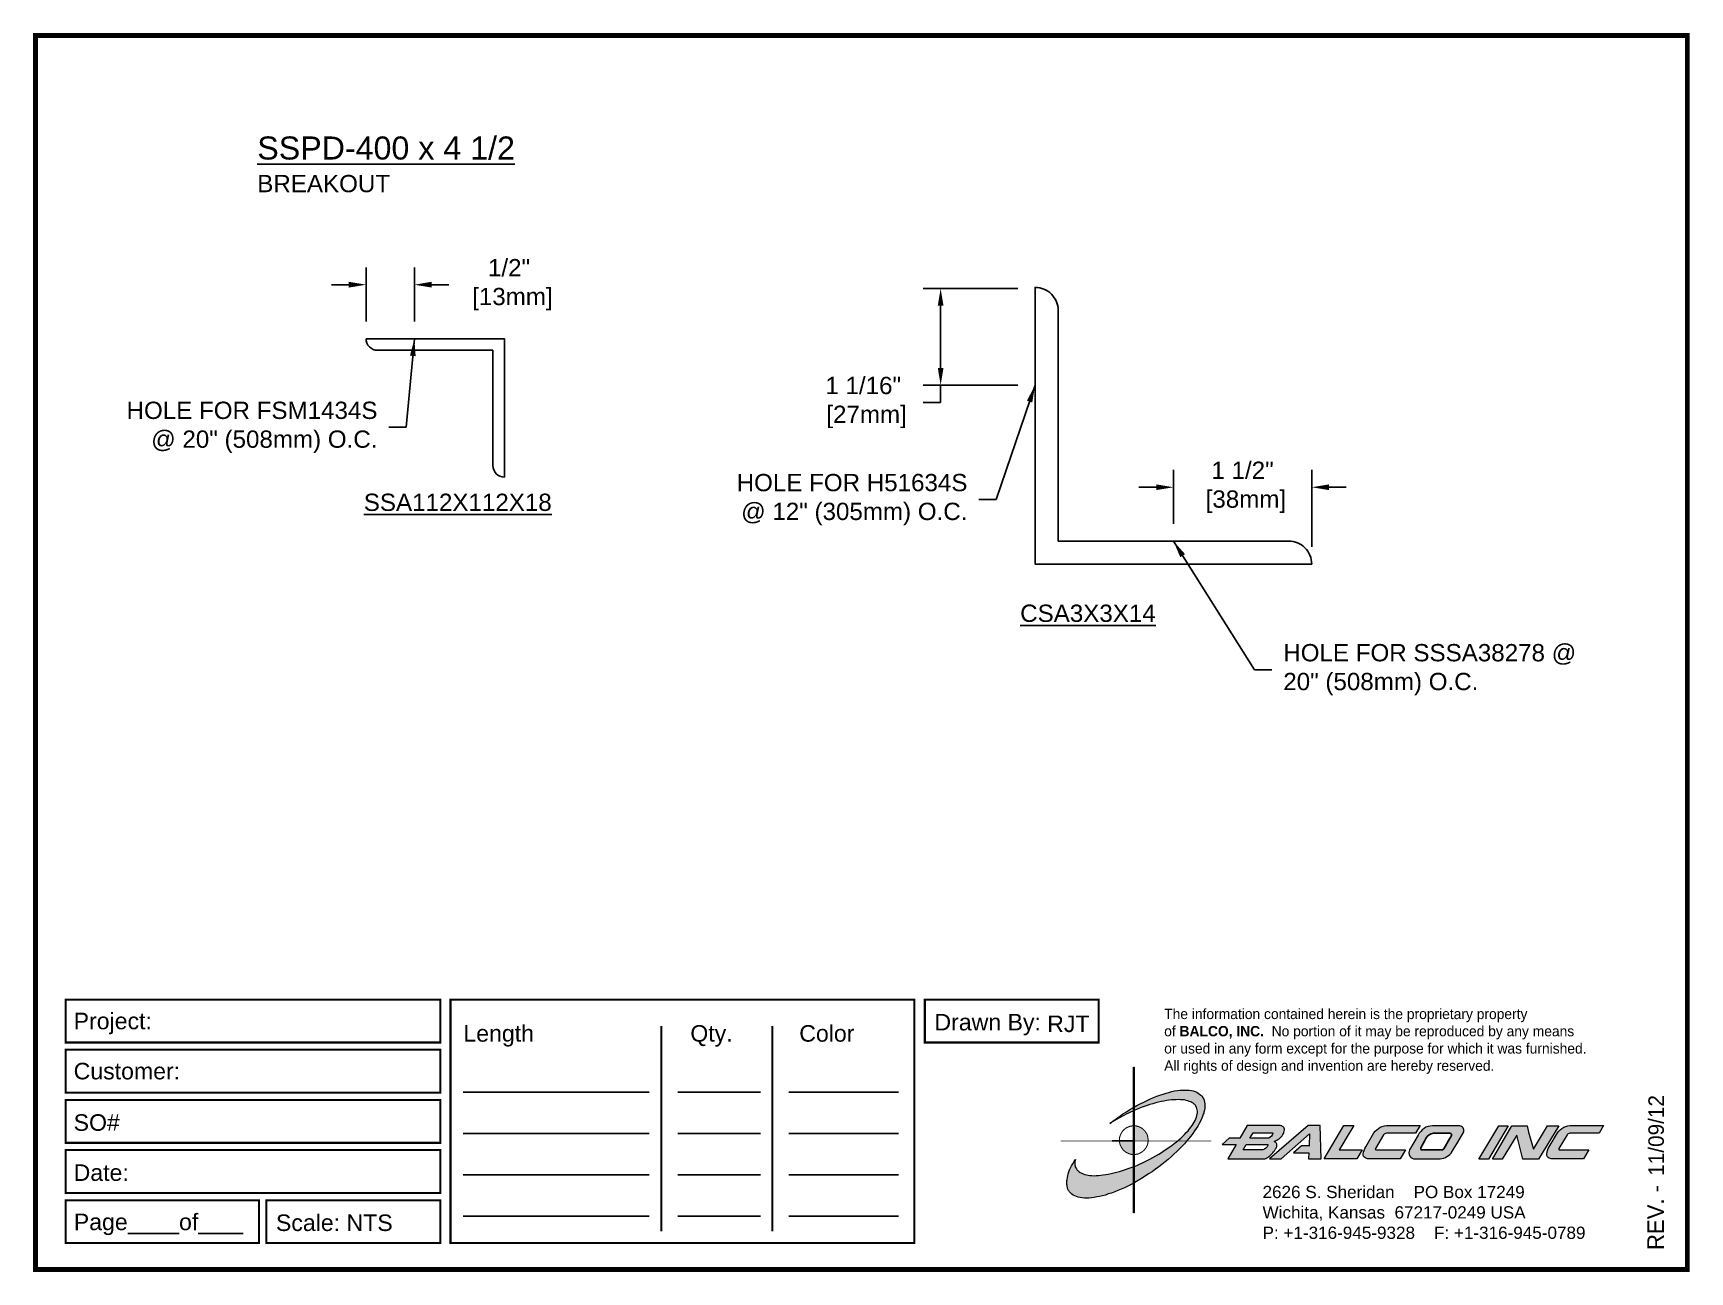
# Paper-space layout 'Breakout' of a CAD drawing. Header units: inches. Extents: x 0 to 10, y 0 to 7.5.
# The model-space entities are those that its viewports show. They can reach past a viewport. Long polylines and large blocks are cut down to what shows.
import ezdxf

# ---------------------------------------------------------------- set-up
doc = ezdxf.new("R2010")
doc.units = ezdxf.units.IN
doc.header["$MEASUREMENT"] = 0
for name, color, linetype in [('Border', 7, 'Continuous'), ('Dimensions', 3, 'Continuous'), ('Metals', 7, 'Continuous'), ('Text', 2, 'Continuous')]:
    doc.layers.add(name, color=color, linetype=linetype)
doc.styles.add('ARIAL', font='arial.ttf')
doc.styles.add('Copyright', font='ERASDEMI.TTF')
doc.dimstyles.new('Arial', dxfattribs={"dimtxt": 0.1875, "dimasz": 0.1875, "dimexe": 0.1875, "dimexo": 0.1875, "dimgap": 0.1875, "dimtad": 0, "dimtih": 1, "dimtoh": 1, "dimdec": 4, "dimzin": 0, "dimdsep": 46, "dimlunit": 4, "dimtxsty": 'ARIAL', "dimcen": 0.1875, "dimadec": 0, "dimazin": 0, "dimtfac": 1, "dimtdec": 4, "dimtofl": 0, "dimtmove": 0, "dimatfit": 3, "dimfxl": 0, "dimfrac": 2, "dimtolj": 1, "dimtzin": 0, "dimarcsym": 0})

# ---------------------------------------------------------------- blocks, each defined once
blk = doc.blocks.new('ACADlogo')
h = blk.add_hatch(color=256)
h.paths.add_polyline_path([(-3.346, 1.223), (-3.351, 1.223), (-3.351, 0.979), (-3.346, 0.982)])
h.paths.add_polyline_path([(-3.346, 0.961), (-3.351, 0.959), (-3.351, 0.868), (-3.346, 0.868)])
h.paths.add_polyline_path([(-3.346, 0.777), (-3.351, 0.777), (-3.351, 0.699), (-3.351, 0.695), (-3.35, 0.695), (-3.346, 0.695)])
h.paths.add_polyline_path([(-3.346, 0.864), (-3.346, 0.868), (-3.35, 0.868), (-3.351, 0.868), (-3.351, 0.777), (-3.346, 0.777), (-3.346, 0.778), (-3.348, 0.778)])
h.paths.add_polyline_path([(-3.346, 0.524), (-3.351, 0.521), (-3.351, 0.342), (-3.346, 0.342)])
h.paths.add_polyline_path([(-3.346, 0.695), (-3.351, 0.695), (-3.351, 0.621), (-3.346, 0.623)])
h.paths.add_polyline_path([(-3.346, 0.623), (-3.351, 0.621), (-3.351, 0.521), (-3.346, 0.524)])
h.paths.add_polyline_path([(-3.346, 0.982), (-3.351, 0.979), (-3.351, 0.959), (-3.346, 0.961)])
h = blk.add_hatch(color=175)
h.paths.add_polyline_path([(-3.518, 0.573), (-3.534, 0.571), (-3.548, 0.569), (-3.562, 0.567), (-3.576, 0.567), (-3.589, 0.566), (-3.602, 0.567), (-3.614, 0.568), (-3.625, 0.569), (-3.636, 0.572), (-3.646, 0.574), (-3.656, 0.577), (-3.664, 0.581), (-3.673, 0.585), (-3.682, 0.592), (-3.688, 0.598), (-3.694, 0.603), (-3.699, 0.614), (-3.703, 0.622), (-3.705, 0.631), (-3.706, 0.64), (-3.705, 0.648), (-3.705, 0.653), (-3.703, 0.659), (-3.702, 0.665), (-3.71, 0.652), (-3.717, 0.639), (-3.725, 0.626), (-3.731, 0.613), (-3.737, 0.601), (-3.741, 0.589), (-3.746, 0.577), (-3.749, 0.566), (-3.751, 0.555), (-3.753, 0.544), (-3.754, 0.538), (-3.754, 0.533), (-3.755, 0.523), (-3.754, 0.513), (-3.753, 0.508), (-3.752, 0.503), (-3.75, 0.494), (-3.748, 0.486), (-3.743, 0.477), (-3.74, 0.473), (-3.738, 0.469), (-3.734, 0.465), (-3.73, 0.461), (-3.723, 0.455), (-3.715, 0.449), (-3.706, 0.445), (-3.695, 0.44), (-3.685, 0.437), (-3.674, 0.434), (-3.661, 0.432), (-3.648, 0.431), (-3.634, 0.431), (-3.62, 0.431), (-3.604, 0.433), (-3.588, 0.435), (-3.572, 0.438), (-3.556, 0.441), (-3.538, 0.445), (-3.52, 0.449), (-3.503, 0.456), (-3.483, 0.461), (-3.464, 0.469), (-3.445, 0.477), (-3.426, 0.485), (-3.406, 0.494), (-3.385, 0.503), (-3.364, 0.514), (-3.351, 0.521), (-3.351, 0.621), (-3.364, 0.616), (-3.382, 0.609), (-3.4, 0.603), (-3.418, 0.598), (-3.436, 0.592), (-3.453, 0.587), (-3.47, 0.583), (-3.486, 0.579), (-3.503, 0.576)])
h.paths.add_polyline_path([(-3.215, 0.687), (-3.251, 0.667), (-3.289, 0.649), (-3.327, 0.631), (-3.346, 0.623), (-3.346, 0.524), (-3.343, 0.525), (-3.323, 0.537), (-3.302, 0.549), (-3.28, 0.563), (-3.259, 0.577), (-3.238, 0.59), (-3.218, 0.605), (-3.198, 0.62), (-3.179, 0.635), (-3.16, 0.65), (-3.141, 0.665), (-3.123, 0.681), (-3.106, 0.696), (-3.089, 0.712), (-3.074, 0.727), (-3.058, 0.743), (-3.043, 0.759), (-3.028, 0.777), (-3.085, 0.777), (-3.091, 0.772), (-3.105, 0.761), (-3.118, 0.75), (-3.134, 0.739), (-3.149, 0.729), (-3.165, 0.718), (-3.182, 0.707), (-3.198, 0.697)])
h.paths.add_polyline_path([(-2.921, 1.009), (-2.922, 1.015), (-2.924, 1.02), (-2.926, 1.029), (-2.931, 1.038), (-2.934, 1.043), (-2.936, 1.047), (-2.94, 1.05), (-2.943, 1.054), (-2.951, 1.06), (-2.959, 1.066), (-2.968, 1.071), (-2.978, 1.075), (-2.989, 1.079), (-3, 1.081), (-3.013, 1.083), (-3.026, 1.084), (-3.04, 1.084), (-3.054, 1.084), (-3.07, 1.083), (-3.085, 1.081), (-3.102, 1.079), (-3.118, 1.075), (-3.136, 1.07), (-3.153, 1.066), (-3.171, 1.06), (-3.191, 1.054), (-3.21, 1.047), (-3.229, 1.039), (-3.248, 1.031), (-3.268, 1.022), (-3.289, 1.012), (-3.31, 1.002), (-3.33, 0.991), (-3.346, 0.982), (-3.346, 0.961), (-3.323, 0.971), (-3.305, 0.978), (-3.287, 0.984), (-3.268, 0.991), (-3.251, 0.996), (-3.234, 1.002), (-3.216, 1.007), (-3.199, 1.011), (-3.182, 1.015), (-3.167, 1.018), (-3.15, 1.021), (-3.136, 1.023), (-3.121, 1.025), (-3.107, 1.026), (-3.093, 1.026), (-3.079, 1.027), (-3.067, 1.026), (-3.054, 1.026), (-3.043, 1.025), (-3.032, 1.022), (-3.022, 1.02), (-3.013, 1.016), (-3, 1.011), (-2.989, 1.005), (-2.983, 0.999), (-2.978, 0.994), (-2.973, 0.987), (-2.969, 0.981), (-2.967, 0.973), (-2.965, 0.965), (-2.964, 0.957), (-2.964, 0.949), (-2.964, 0.944), (-2.965, 0.94), (-2.967, 0.93), (-2.969, 0.921), (-2.973, 0.911), (-2.978, 0.901), (-2.983, 0.891), (-2.989, 0.881), (-2.996, 0.871), (-3.004, 0.86), (-3.012, 0.849), (-3.021, 0.838), (-3.032, 0.827), (-3.042, 0.816), (-3.053, 0.805), (-3.065, 0.794), (-3.077, 0.783), (-3.085, 0.777), (-3.028, 0.777), (-3.016, 0.791), (-3.004, 0.806), (-2.992, 0.822), (-2.981, 0.837), (-2.971, 0.852), (-2.962, 0.866), (-2.954, 0.882), (-2.946, 0.896), (-2.939, 0.91), (-2.934, 0.924), (-2.929, 0.938), (-2.926, 0.944), (-2.925, 0.951), (-2.922, 0.963), (-2.92, 0.975), (-2.92, 0.982), (-2.919, 0.987), (-2.92, 0.999), (-2.92, 1.005)])
h.paths.add_polyline_path([(-3.372, 0.966), (-3.393, 0.953), (-3.415, 0.94), (-3.435, 0.925), (-3.455, 0.911), (-3.475, 0.897), (-3.494, 0.882), (-3.468, 0.898), (-3.439, 0.915), (-3.41, 0.93), (-3.396, 0.938), (-3.38, 0.945), (-3.351, 0.959), (-3.351, 0.979)])
h = blk.add_hatch(color=256)
h.paths.add_polyline_path([(-3.268, 0.814), (-3.27, 0.819), (-3.273, 0.824), (-3.276, 0.828), (-3.279, 0.833), (-3.282, 0.837), (-3.286, 0.841), (-3.29, 0.845), (-3.294, 0.849), (-3.298, 0.852), (-3.303, 0.855), (-3.308, 0.858), (-3.313, 0.86), (-3.318, 0.863), (-3.323, 0.864), (-3.328, 0.866), (-3.334, 0.867), (-3.339, 0.868), (-3.345, 0.868), (-3.346, 0.868), (-3.346, 0.777), (-3.335, 0.777), (-3.262, 0.777), (-3.262, 0.781), (-3.262, 0.787), (-3.263, 0.792), (-3.264, 0.798), (-3.265, 0.803), (-3.266, 0.808)])
h.paths.add_polyline_path([(-3.351, 0.777), (-3.436, 0.777), (-3.435, 0.773), (-3.435, 0.768), (-3.434, 0.762), (-3.432, 0.757), (-3.431, 0.752), (-3.428, 0.747), (-3.426, 0.742), (-3.423, 0.737), (-3.42, 0.732), (-3.417, 0.728), (-3.414, 0.723), (-3.41, 0.719), (-3.406, 0.716), (-3.401, 0.712), (-3.397, 0.709), (-3.392, 0.706), (-3.387, 0.704), (-3.382, 0.701), (-3.377, 0.699), (-3.372, 0.698), (-3.367, 0.696), (-3.361, 0.695), (-3.356, 0.695), (-3.351, 0.695)])
h.paths.add_polyline_path([(-3.346, 0.868), (-3.35, 0.868), (-3.351, 0.868), (-3.351, 0.777), (-3.346, 0.777)])
h = blk.add_hatch(color=256)
h.paths.add_polyline_path([(-2.438, 0.844, 0.412988), (-2.461, 0.869), (-2.663, 0.869), (-2.707, 0.794), (-2.771, 0.794), (-2.815, 0.755), (-2.73, 0.755), (-2.781, 0.668), (-2.563, 0.668, 0.107996), (-2.538, 0.677, 0.108939), (-2.494, 0.724, 0.080345), (-2.483, 0.745, 0.419497), (-2.499, 0.773, 0.149928), (-2.447, 0.815, 0.134283)])
h.paths.add_polyline_path([(-2.507, 0.821, -0.209012), (-2.532, 0.794), (-2.538, 0.794), (-2.646, 0.794), (-2.627, 0.825), (-2.51, 0.825, -0.56619)], flags=16)
h.paths.add_polyline_path([(-2.538, 0.75, -0.241309), (-2.569, 0.722), (-2.688, 0.722), (-2.669, 0.755), (-2.541, 0.755, -0.56619)], flags=16)
for points in [[(-2.285, 0.819), (-2.287, 0.748), (-2.335, 0.748), (-2.383, 0.705), (-2.29, 0.705), (-2.292, 0.668), (-2.215, 0.668), (-2.221, 0.869), (-2.295, 0.869), (-2.527, 0.668), (-2.458, 0.668)], [(-2.018, 0.869), (-2.079, 0.869), (-2.198, 0.668), (-2, 0.668), (-1.968, 0.722), (-2.107, 0.722), (-2.085, 0.759), (-2.064, 0.794)], [(-1.617, 0.869), (-1.807, 0.869, 0.270182), (-1.896, 0.825), (-1.946, 0.742, 0.109019), (-1.961, 0.695, 0.340665), (-1.945, 0.672, 0.129907), (-1.923, 0.668), (-1.738, 0.668), (-1.706, 0.722), (-1.878, 0.722), (-1.882, 0.722, -0.601242), (-1.887, 0.731), (-1.838, 0.813, -0.253048), (-1.821, 0.823), (-1.645, 0.823)], [(-1.083, 0.867), (-1.14, 0.867), (-1.261, 0.667), (-1.26, 0.667), (-1.202, 0.667)], [(-0.96, 0.83), (-0.969, 0.867), (-1.061, 0.867), (-1.179, 0.667), (-1.12, 0.667), (-1.031, 0.812), (-0.995, 0.667), (-0.9, 0.667), (-0.778, 0.867), (-0.846, 0.867), (-0.931, 0.727), (-0.951, 0.795)], [(-0.507, 0.869), (-0.697, 0.869, 0.270182), (-0.786, 0.825), (-0.836, 0.742, 0.109019), (-0.85, 0.695, 0.340665), (-0.835, 0.672, 0.129907), (-0.812, 0.668), (-0.628, 0.668), (-0.595, 0.722), (-0.768, 0.722), (-0.772, 0.722, -0.601242), (-0.777, 0.731), (-0.728, 0.813, -0.253048), (-0.71, 0.823), (-0.534, 0.823)], [(-3.346, 0.623), (-3.351, 0.621), (-3.351, 0.521), (-3.346, 0.524)]]:
    blk.add_hatch(color=256).paths.add_polyline_path(points)
h = blk.add_hatch(color=256)
h.paths.add_polyline_path([(-1.377, 0.868), (-1.383, 0.868), (-1.383, 0.868), (-1.44, 0.868), (-1.492, 0.868), (-1.541, 0.868, 0.297712), (-1.628, 0.811), (-1.68, 0.723, 0.585116), (-1.646, 0.668), (-1.506, 0.668, 0.210586), (-1.429, 0.703), (-1.415, 0.726), (-1.389, 0.769), (-1.352, 0.831, 0.4352)])
h.paths.add_polyline_path([(-1.437, 0.823, -0.603783), (-1.428, 0.805), (-1.431, 0.801), (-1.434, 0.796), (-1.438, 0.789), (-1.474, 0.728, -0.229001), (-1.489, 0.722), (-1.494, 0.722), (-1.501, 0.722), (-1.597, 0.722), (-1.604, 0.722, -0.492401), (-1.613, 0.734), (-1.601, 0.757), (-1.591, 0.775), (-1.582, 0.791, -0.238368), (-1.535, 0.823)], flags=16)
for q in [(-3.48, 0.777), (-3.351, 0.642)]:
    blk.add_line((-3.351, 0.777), q)
at = {"color": 7, "lineweight": 0}
for points in [[(-3.351, 1.223), (-3.346, 1.223), (-3.346, 0.342), (-3.351, 0.342), (-3.351, 1.223)], [(-2.292, 0.668), (-2.215, 0.668), (-2.221, 0.869), (-2.295, 0.869), (-2.527, 0.668), (-2.458, 0.668), (-2.285, 0.819), (-2.287, 0.748), (-2.286, 0.748), (-2.335, 0.748), (-2.383, 0.705), (-2.29, 0.705), (-2.292, 0.668), (-2.292, 0.668)], [(-2.198, 0.668), (-2.079, 0.869), (-2.018, 0.869), (-2.064, 0.794), (-2.085, 0.759), (-2.107, 0.722), (-1.968, 0.722), (-2, 0.668), (-2.198, 0.668), (-2.198, 0.668)], [(-1.383, 0.868), (-1.383, 0.868)], [(-1.261, 0.667), (-1.14, 0.867), (-1.083, 0.867), (-1.202, 0.667), (-1.26, 0.667), (-1.261, 0.667), (-1.261, 0.667)], [(-0.9, 0.667), (-0.995, 0.667), (-1.031, 0.812), (-1.12, 0.667), (-1.179, 0.667), (-1.061, 0.867), (-0.969, 0.867), (-0.96, 0.83), (-0.951, 0.795), (-0.931, 0.727), (-0.846, 0.867), (-0.778, 0.867), (-0.9, 0.667), (-0.9, 0.667)]]:
    blk.add_lwpolyline(points, dxfattribs=at)
at = {"color": 175, "lineweight": 0}
blk.add_lwpolyline([(-2.926, 1.029), (-2.924, 1.02), (-2.922, 1.015), (-2.921, 1.009), (-2.92, 1.005), (-2.92, 0.999), (-2.919, 0.987), (-2.92, 0.982), (-2.92, 0.975), (-2.922, 0.963), (-2.925, 0.951), (-2.926, 0.944), (-2.929, 0.938), (-2.934, 0.924), (-2.939, 0.91), (-2.946, 0.896), (-2.954, 0.882), (-2.962, 0.866), (-2.971, 0.852), (-2.981, 0.837), (-2.992, 0.822), (-3.004, 0.806), (-3.016, 0.791), (-3.03, 0.775), (-3.043, 0.759), (-3.058, 0.743), (-3.074, 0.727), (-3.089, 0.712), (-3.106, 0.696), (-3.123, 0.681), (-3.141, 0.665), (-3.16, 0.65), (-3.179, 0.635), (-3.198, 0.62), (-3.218, 0.605), (-3.238, 0.59), (-3.259, 0.577), (-3.28, 0.563), (-3.302, 0.549), (-3.323, 0.537), (-3.343, 0.525), (-3.364, 0.514), (-3.385, 0.503), (-3.406, 0.494), (-3.426, 0.485), (-3.445, 0.477), (-3.464, 0.469), (-3.483, 0.461), (-3.503, 0.456), (-3.52, 0.449), (-3.538, 0.445), (-3.556, 0.441), (-3.572, 0.438), (-3.588, 0.435), (-3.604, 0.433), (-3.62, 0.431), (-3.634, 0.431), (-3.648, 0.431), (-3.661, 0.432), (-3.674, 0.434), (-3.685, 0.437), (-3.695, 0.44), (-3.706, 0.445), (-3.715, 0.449), (-3.723, 0.455), (-3.73, 0.461), (-3.734, 0.465), (-3.738, 0.469), (-3.74, 0.473), (-3.743, 0.477), (-3.748, 0.486), (-3.75, 0.494), (-3.752, 0.503), (-3.753, 0.508), (-3.754, 0.513), (-3.755, 0.523), (-3.754, 0.533), (-3.754, 0.538), (-3.753, 0.544), (-3.751, 0.555), (-3.749, 0.566), (-3.746, 0.577), (-3.741, 0.589), (-3.737, 0.601), (-3.731, 0.613), (-3.725, 0.626), (-3.717, 0.639), (-3.71, 0.652), (-3.702, 0.665), (-3.703, 0.659), (-3.705, 0.653), (-3.705, 0.648), (-3.706, 0.642), (-3.706, 0.637), (-3.705, 0.631), (-3.704, 0.626), (-3.703, 0.621), (-3.699, 0.614), (-3.695, 0.607), (-3.691, 0.6), (-3.688, 0.598), (-3.685, 0.595), (-3.679, 0.589), (-3.673, 0.585), (-3.664, 0.581), (-3.656, 0.577), (-3.646, 0.574), (-3.636, 0.572), (-3.625, 0.569), (-3.614, 0.568), (-3.602, 0.567), (-3.589, 0.566), (-3.576, 0.567), (-3.562, 0.567), (-3.548, 0.569), (-3.534, 0.571), (-3.518, 0.573), (-3.503, 0.576), (-3.486, 0.579), (-3.47, 0.583), (-3.453, 0.587), (-3.436, 0.592), (-3.418, 0.598), (-3.4, 0.603), (-3.382, 0.609), (-3.364, 0.616), (-3.345, 0.623), (-3.327, 0.631), (-3.289, 0.649), (-3.251, 0.667), (-3.215, 0.687), (-3.198, 0.697), (-3.182, 0.707), (-3.165, 0.718), (-3.149, 0.729), (-3.134, 0.739), (-3.118, 0.75), (-3.105, 0.761), (-3.091, 0.772), (-3.077, 0.783), (-3.065, 0.794), (-3.053, 0.805), (-3.042, 0.816), (-3.032, 0.827), (-3.021, 0.838), (-3.012, 0.849), (-3.004, 0.86), (-2.996, 0.871), (-2.989, 0.881), (-2.983, 0.891), (-2.978, 0.901), (-2.973, 0.911), (-2.969, 0.921), (-2.967, 0.93), (-2.965, 0.94), (-2.964, 0.944), (-2.964, 0.949), (-2.964, 0.957), (-2.965, 0.965), (-2.967, 0.973), (-2.969, 0.981), (-2.973, 0.987), (-2.978, 0.994), (-2.98, 0.996), (-2.983, 0.999), (-2.989, 1.005), (-2.997, 1.009), (-3.004, 1.013), (-3.013, 1.016), (-3.022, 1.02), (-3.032, 1.022), (-3.043, 1.025), (-3.054, 1.026), (-3.067, 1.026), (-3.079, 1.027), (-3.093, 1.026), (-3.107, 1.026), (-3.121, 1.025), (-3.136, 1.023), (-3.15, 1.021), (-3.167, 1.018), (-3.182, 1.015), (-3.199, 1.011), (-3.216, 1.007), (-3.234, 1.002), (-3.251, 0.996), (-3.268, 0.991), (-3.287, 0.984), (-3.305, 0.978), (-3.323, 0.971), (-3.342, 0.962), (-3.38, 0.945), (-3.396, 0.938), (-3.41, 0.93), (-3.439, 0.915), (-3.468, 0.898), (-3.494, 0.882), (-3.475, 0.897), (-3.455, 0.911), (-3.435, 0.925), (-3.415, 0.94), (-3.393, 0.953), (-3.372, 0.966), (-3.351, 0.979), (-3.33, 0.991), (-3.31, 1.002), (-3.289, 1.012), (-3.268, 1.022), (-3.248, 1.031), (-3.229, 1.039), (-3.21, 1.047), (-3.191, 1.054), (-3.171, 1.06), (-3.153, 1.066), (-3.136, 1.07), (-3.118, 1.075), (-3.102, 1.079), (-3.085, 1.081), (-3.07, 1.083), (-3.054, 1.084), (-3.04, 1.084), (-3.026, 1.084), (-3.013, 1.083), (-3, 1.081), (-2.989, 1.079), (-2.978, 1.075), (-2.968, 1.071), (-2.959, 1.066), (-2.951, 1.06), (-2.943, 1.054), (-2.94, 1.05), (-2.936, 1.047), (-2.934, 1.043), (-2.931, 1.038), (-2.926, 1.029), (-2.926, 1.029)], dxfattribs=at)
at = {"color": 7, "lineweight": 0, "const_width": 0.0064}
blk.add_lwpolyline([(-3.262, 0.781), (-3.262, 0.787), (-3.263, 0.792), (-3.264, 0.798), (-3.265, 0.803), (-3.266, 0.808), (-3.268, 0.814), (-3.27, 0.819), (-3.273, 0.824), (-3.276, 0.828), (-3.279, 0.833), (-3.282, 0.837), (-3.286, 0.841), (-3.29, 0.845), (-3.294, 0.849), (-3.298, 0.852), (-3.303, 0.855), (-3.308, 0.858), (-3.313, 0.86), (-3.318, 0.863), (-3.323, 0.864), (-3.328, 0.866), (-3.334, 0.867), (-3.339, 0.868), (-3.345, 0.868), (-3.35, 0.868), (-3.356, 0.868), (-3.361, 0.867), (-3.367, 0.866), (-3.372, 0.865), (-3.377, 0.863), (-3.382, 0.862), (-3.387, 0.859), (-3.392, 0.857), (-3.397, 0.854), (-3.401, 0.851), (-3.406, 0.847), (-3.41, 0.843), (-3.414, 0.839), (-3.417, 0.835), (-3.42, 0.831), (-3.423, 0.826), (-3.426, 0.821), (-3.428, 0.816), (-3.431, 0.811), (-3.432, 0.806), (-3.434, 0.801), (-3.435, 0.795), (-3.435, 0.79), (-3.436, 0.784), (-3.436, 0.779), (-3.435, 0.773), (-3.435, 0.768), (-3.434, 0.762), (-3.432, 0.757), (-3.431, 0.752), (-3.428, 0.747), (-3.426, 0.742), (-3.423, 0.737), (-3.42, 0.732), (-3.417, 0.728), (-3.414, 0.723), (-3.41, 0.719), (-3.406, 0.716), (-3.401, 0.712), (-3.397, 0.709), (-3.392, 0.706), (-3.387, 0.704), (-3.382, 0.701), (-3.377, 0.699), (-3.372, 0.698), (-3.367, 0.696), (-3.361, 0.695), (-3.356, 0.695), (-3.35, 0.695), (-3.345, 0.695), (-3.339, 0.695), (-3.334, 0.696), (-3.328, 0.697), (-3.323, 0.698), (-3.318, 0.7), (-3.313, 0.702), (-3.308, 0.705), (-3.303, 0.708), (-3.298, 0.711), (-3.294, 0.714), (-3.29, 0.718), (-3.286, 0.721), (-3.282, 0.726), (-3.279, 0.73), (-3.276, 0.734), (-3.273, 0.739), (-3.27, 0.744), (-3.268, 0.749), (-3.266, 0.754), (-3.265, 0.76), (-3.264, 0.765), (-3.263, 0.77), (-3.262, 0.776), (-3.262, 0.781)], dxfattribs=at)
at = {"color": 7, "lineweight": 0}
for points in [[(-2.447, 0.815, 0.130368), (-2.438, 0.843, 0.448367), (-2.463, 0.869), (-2.663, 0.869), (-2.707, 0.794), (-2.771, 0.794), (-2.815, 0.755), (-2.73, 0.755), (-2.781, 0.668), (-2.563, 0.668, 0.107996), (-2.538, 0.677, 0.108939), (-2.494, 0.724, 0.077395), (-2.484, 0.744, 0.430878), (-2.499, 0.773, 0.149928)], [(-2.507, 0.821, -0.209012), (-2.532, 0.794), (-2.538, 0.794), (-2.646, 0.794), (-2.627, 0.825), (-2.512, 0.825), (-2.509, 0.825, -0.531288)], [(-1.838, 0.813), (-1.887, 0.731, 0.587385), (-1.882, 0.722), (-1.878, 0.722), (-1.706, 0.722), (-1.738, 0.668), (-1.923, 0.668, -0.129907), (-1.945, 0.672, -0.349839), (-1.961, 0.696, -0.107341), (-1.946, 0.742), (-1.896, 0.825, -0.270182), (-1.807, 0.869), (-1.617, 0.869), (-1.645, 0.823), (-1.821, 0.823, 0.252436)], [(-1.68, 0.723, 0.585116), (-1.646, 0.668), (-1.506, 0.668, 0.210586), (-1.429, 0.703), (-1.415, 0.726), (-1.389, 0.769), (-1.352, 0.831, 0.4352), (-1.377, 0.868), (-1.383, 0.868), (-1.383, 0.868), (-1.44, 0.868), (-1.492, 0.868), (-1.541, 0.868, 0.297712), (-1.628, 0.811)], [(-0.728, 0.813), (-0.777, 0.731, 0.587385), (-0.772, 0.722), (-0.768, 0.722), (-0.595, 0.722), (-0.628, 0.668), (-0.812, 0.668, -0.129907), (-0.835, 0.672, -0.349839), (-0.85, 0.696, -0.107341), (-0.836, 0.742), (-0.786, 0.825, -0.270182), (-0.697, 0.869), (-0.507, 0.869), (-0.534, 0.823), (-0.71, 0.823, 0.252436)], [(-2.569, 0.722), (-2.688, 0.722), (-2.669, 0.755), (-2.543, 0.755), (-2.54, 0.755, -0.531288), (-2.538, 0.75, -0.241309)]]:
    blk.add_lwpolyline(points, format="xyb", close=True, dxfattribs=at)
blk.add_lwpolyline([(-1.437, 0.823), (-1.535, 0.823, 0.238368), (-1.582, 0.791), (-1.591, 0.775), (-1.601, 0.757), (-1.613, 0.734, 0.490298), (-1.604, 0.722), (-1.597, 0.722), (-1.501, 0.722), (-1.494, 0.722), (-1.489, 0.722, 0.229001), (-1.474, 0.728), (-1.438, 0.789), (-1.434, 0.796), (-1.431, 0.801), (-1.428, 0.805, 0.603783)], format="xyb", close=True)
blk.add_lwpolyline([(-2.879, 0.777, 0.00455, 0.00455, 0), (-3.791, 0.777, 0.00183, 0.00183, 0), (-3.791, 0.777, 0.00183, 0.00183, 0)], format="xyseb", dxfattribs=at)
blk = doc.blocks.new('Quantity Data')
at = {"layer": 'Border', "color": 253}
for p, q in [((2.755, 1.254), (3.881, 1.254)), ((4.054, 1.254), (4.553, 1.254)), ((4.725, 1.254), (5.389, 1.254)), ((2.755, 1.004), (3.881, 1.004)), ((4.054, 1.004), (4.553, 1.004)), ((4.725, 1.004), (5.389, 1.004)), ((2.755, 0.754), (3.881, 0.754)), ((4.054, 0.754), (4.553, 0.754)), ((4.725, 0.754), (5.389, 0.754)), ((2.755, 0.504), (3.881, 0.504)), ((4.054, 0.504), (4.553, 0.504)), ((4.725, 0.504), (5.389, 0.504))]:
    blk.add_line(p, q, dxfattribs=at)
at = {"layer": 'Border', "const_width": 0.0125}
blk.add_lwpolyline([(5.485, 0.341), (2.678, 0.341), (2.678, 1.813), (5.485, 1.813)], close=True, dxfattribs=at)
for points in [[(3.953, 1.653), (3.953, 0.412)], [(4.625, 1.653), (4.625, 0.412)]]:
    blk.add_lwpolyline(points, dxfattribs=at)
at = {"layer": 'Border', "style": 'ARIAL'}
for s, p in [('Length', (2.756, 1.559)), ('Qty.', (4.129, 1.559)), ('Color', (4.788, 1.559))]:
    blk.add_text(s, height=0.1, dxfattribs=at).set_placement(p)
blk = doc.blocks.new('Drawn By')
at = {"layer": 'Border', "const_width": 0.0125}
blk.add_lwpolyline([(5.38, 1.813), (6.432, 1.813), (6.432, 1.554), (5.38, 1.554)], close=True, dxfattribs=at)
at = {"layer": 'Border', "style": 'ARIAL'}
blk.add_text('Drawn By: ', height=0.1, dxfattribs=at).set_placement((5.438, 1.627))
blk.add_attdef('XXX', (6.12, 1.617), '', height=0.1, dxfattribs=at)
blk = doc.blocks.new('Project Info')
at = {"layer": 'Border', "const_width": 0.0125}
for points in [[(0.182, 1.813), (2.448, 1.813), (2.448, 1.554), (0.182, 1.554)], [(0.182, 1.51), (2.448, 1.51), (2.448, 1.251), (0.182, 1.251)], [(0.182, 1.207), (2.448, 1.207), (2.448, 0.947), (0.182, 0.947)], [(0.182, 0.904), (2.448, 0.904), (2.448, 0.644), (0.182, 0.644)], [(0.182, 0.6), (1.352, 0.6), (1.352, 0.341), (0.182, 0.341)], [(1.396, 0.6), (2.448, 0.6), (2.448, 0.341), (1.396, 0.341)]]:
    blk.add_lwpolyline(points, close=True, dxfattribs=at)
at = {"layer": 'Border', "style": 'ARIAL'}
for s, p in [('Project:', (0.23, 1.634)), ('Customer:', (0.23, 1.331)), ('SO#', (0.23, 1.02)), ('Date:', (0.23, 0.717)), ('Page%%u        %%uof%%u       ', (0.231, 0.419)), ('Scale: NTS', (1.454, 0.414))]:
    blk.add_text(s, height=0.1, dxfattribs=at).set_placement(p)
blk = doc.blocks.new('REV')
at = {"style": 'Copyright'}
blk.add_text('REV. -', height=0.1, rotation=90, dxfattribs=at).set_placement((-0.142, 0.117))
at = {"style": 'Copyright', "flags": 4}
blk.add_attdef('REVISIONDATE', (-0.142, 0.566), '', height=0.0938, rotation=90, dxfattribs=at)
blk = doc.blocks.new('SSA112X112X18')
blk.add_lwpolyline([(0, 0), (-1.5, 0), (-1.5, -1.5, 0.414214), (-1.375, -1.375), (-1.375, -0.125), (-0.125, -0.125, 0.414214)], format="xyb", close=True)
blk = doc.blocks.new('*D22')
at = {"layer": 'Defpoints', "color": 0}
for p in [(35.699, 8.619), (35.699, 8.035), (37.199, 7.785)]:
    blk.add_point(p, dxfattribs=at)
at = {"layer": 'Dimensions', "color": 0, "lineweight": -2}
for p, q in [((35.699, 8.223), (35.699, 8.807)), ((37.199, 7.973), (37.199, 8.807)), ((35.512, 8.619), (35.324, 8.619)), ((37.387, 8.619), (37.574, 8.619))]:
    blk.add_line(p, q, dxfattribs=at)
at = {"layer": 'Dimensions', "color": 0}
for points in [[(35.512, 8.65), (35.512, 8.588), (35.699, 8.619)], [(37.387, 8.65), (37.387, 8.588), (37.199, 8.619)]]:
    blk.add_solid(points, dxfattribs=at)
at = {"layer": 'Dimensions', "color": 0, "insert": (36.449, 8.619), "char_height": 0.1875, "attachment_point": 5, "style": 'ARIAL'}
blk.add_mtext('\\A1;1 1/2"\\P [38mm]', dxfattribs=at)
blk = doc.blocks.new('*D23')
at = {"layer": 'Defpoints', "color": 0}
for p in [(33.174, 10.775), (34.199, 10.775), (34.199, 9.726)]:
    blk.add_point(p, dxfattribs=at)
at = {"layer": 'Dimensions', "color": 0, "lineweight": -2}
for p, q in [((34.012, 10.775), (32.986, 10.775)), ((33.174, 10.588), (33.174, 9.913)), ((34.012, 9.726), (32.986, 9.726)), ((33.174, 9.726), (33.174, 9.538)), ((33.174, 9.538), (32.986, 9.538))]:
    blk.add_line(p, q, dxfattribs=at)
at = {"layer": 'Dimensions', "color": 0}
for points in [[(33.143, 10.588), (33.205, 10.588), (33.174, 10.775)], [(33.143, 9.913), (33.205, 9.913), (33.174, 9.726)]]:
    blk.add_solid(points, dxfattribs=at)
at = {"layer": 'Dimensions', "color": 0, "insert": (32.334, 9.538), "char_height": 0.1875, "attachment_point": 5, "style": 'ARIAL'}
blk.add_mtext('\\A1;1 1/16"\\P [27mm]', dxfattribs=at)
blk = doc.blocks.new('*D24')
at = {"layer": 'Defpoints', "color": 0}
for p in [(27.465, 10.815), (26.941, 10.23), (27.465, 10.23)]:
    blk.add_point(p, dxfattribs=at)
at = {"layer": 'Dimensions', "color": 0, "lineweight": -2}
for p, q in [((26.941, 10.417), (26.941, 11.003)), ((27.465, 10.417), (27.465, 11.003)), ((26.753, 10.815), (26.566, 10.815)), ((27.653, 10.815), (27.84, 10.815))]:
    blk.add_line(p, q, dxfattribs=at)
at = {"layer": 'Dimensions', "color": 0}
for points in [[(26.753, 10.847), (26.753, 10.784), (26.941, 10.815)], [(27.653, 10.847), (27.653, 10.784), (27.465, 10.815)]]:
    blk.add_solid(points, dxfattribs=at)
at = {"layer": 'Dimensions', "color": 0, "insert": (28.492, 10.815), "char_height": 0.1875, "attachment_point": 5, "style": 'ARIAL'}
blk.add_mtext('\\A1;1/2"\\P [13mm]', dxfattribs=at)
blk = doc.blocks.new('CSA3X3X14')
at = {"layer": 'Metals'}
blk.add_lwpolyline([(0.25, 2.75, 0.414214), (0, 3), (0, 0), (3, 0, 0.414214), (2.75, 0.25), (0.25, 0.25)], format="xyb", close=True, dxfattribs=at)

msp = doc.modelspace()

# ---------------------------------------------------------------- block references
at = {"layer": 'Metals'}
msp.add_blockref('CSA3X3X14', (34.1992, 7.78545), dxfattribs=at)
at = {"layer": 'Metals', "xscale": -1}
msp.add_blockref('SSA112X112X18', (26.94093, 10.22958), dxfattribs=at)

# ---------------------------------------------------------------- texts
at = {"layer": 'Text', "style": 'ARIAL'}
for s, insert, char_height, width, attachment_point in [('{\\LSSPD-400 x 4 1/2\\P\\H0.75x;\\lBREAKOUT}', (25.76075, 12.42235), 0.25, 4.7396332, 1), ('HOLE FOR FSM1434S \\P@ 20" (508mm) O.C.', (27.06466, 9.26868), 0.1875, 3.9506446, 6), ('HOLE FOR H51634S \\P@ 12" (305mm) O.C.', (33.46461, 8.48527), 0.1875, 4.2482114, 6), ('{\\LSSA112X112X18}', (28.95517, 8.45449), 0.1875, 2.2451472, 6), ('\\A1;{\\LCSA3X3X14}', (34.03657, 7.25133), 0.1875, 2.4899842, 4), ('HOLE FOR SSSA38278 @\\P20" (508mm) O.C.', (36.8908, 6.64066), 0.1875, 3.6647516, 4)]:
    msp.add_mtext(s, dxfattribs=dict(at, insert=insert, char_height=char_height, width=width, attachment_point=attachment_point))

# ---------------------------------------------------------------- dimensions: what is measured, and where the dimension line sits
at = {"layer": 'Dimensions'}
for base, p1, p2, picture, middle in [((27.46516, 10.81544), (26.94093, 10.22958), (27.46516, 10.22958), '*D24', (28.49219, 10.81544)), ((35.6992, 8.61922), (37.1992, 7.78545), (35.6992, 8.03545), '*D22', (36.4492, 8.61922))]:
    dim = msp.add_linear_dim(base=base, p1=p1, p2=p2, dimstyle='Arial', override={"dimpost": '\\X'}, dxfattribs=at)
    dim.commit()
    dim.dimension.update_dxf_attribs({"geometry": picture, "text_midpoint": middle, "dimtype": 160})
dim = msp.add_linear_dim(base=(33.17389, 10.77545), p1=(34.1992, 9.72578), p2=(34.1992, 10.77545), angle=90, dimstyle='Arial', override={"dimpost": '\\X'}, dxfattribs=at)
dim.commit()
dim.dimension.update_dxf_attribs({"geometry": '*D23', "text_midpoint": (32.33436, 9.53828), "dimtype": 160})

# ---------------------------------------------------------------- leaders
at = {"layer": 'Text', "annotation_type": 0, "has_hookline": 1}
for points, hookline_direction, text_width in [([(27.46516, 10.22958), (27.37716, 9.26868), (27.18966, 9.26868)], 1, 2.68741), ([(34.1992, 9.72578), (33.77711, 8.48527), (33.58961, 8.48527)], 1, 2.46935), ([(35.6992, 8.03545), (36.5783, 6.64066), (36.7658, 6.64066)], 0, 3.14721)]:
    msp.add_leader(points, dimstyle='Arial', override={"dimgap": 0.125, "dimtad": 0}, dxfattribs=dict(at, hookline_direction=hookline_direction, text_width=text_width))

psp = doc.layouts.new('Breakout')

# ---------------------------------------------------------------- linework, layer by layer
at = {"layer": 'Border', "const_width": 0.03}
psp.add_lwpolyline([(0, 7.461), (9.993, 7.461), (9.993, 0), (0, 0)], close=True, dxfattribs=at)

# ---------------------------------------------------------------- block references
at = {"layer": 'Border'}
for name, p in [('Project Info', (0, -0.182)), ('Quantity Data', (-0.168, -0.182)), ('ACADlogo', (9.993, 0))]:
    psp.add_blockref(name, p, dxfattribs=at)
for name, p, values in [('Drawn By', (0, -0.182), {'XXX': 'RJT'}), ('REV', (9.993, 0), {'REVISIONDATE': '11/09/12'})]:
    psp.add_blockref(name, p, dxfattribs=at).add_auto_attribs(values)

# ---------------------------------------------------------------- texts
at = {"insert": (6.828, 1.576), "char_height": 0.0625, "width": 50.295, "attachment_point": 1, "style": 'Copyright'}
psp.add_mtext('The information contained herein is the proprietary property\\Pof {\\fEras Bold ITC|b0|i0|c0|p34;BALCO, INC.}  No portion of it may be reproduced by any means\\Por used in any form except for the purpose for which it was furnished.\\PAll rights of design and invention are hereby reserved.', dxfattribs=at)
at = {"layer": 'Border', "insert": (7.423, 0.505), "char_height": 0.074, "width": 2.3438, "attachment_point": 1, "style": 'ARIAL'}
psp.add_mtext('2626 S. Sheridan    PO Box 17249\\PWichita, Kansas  67217-0249 USA \\PP: +1-316-945-9328    F: +1-316-945-0789', dxfattribs=at)

# ---------------------------------------------------------------- viewports
at = {"layer": '0'}
psp.add_viewport(center=(4.997, 3.73), size=(9.993, 7.46063), view_center_point=(32.31602, 6.82663), view_height=13.3770781, dxfattribs=at)

doc.saveas('drawing.dxf')
